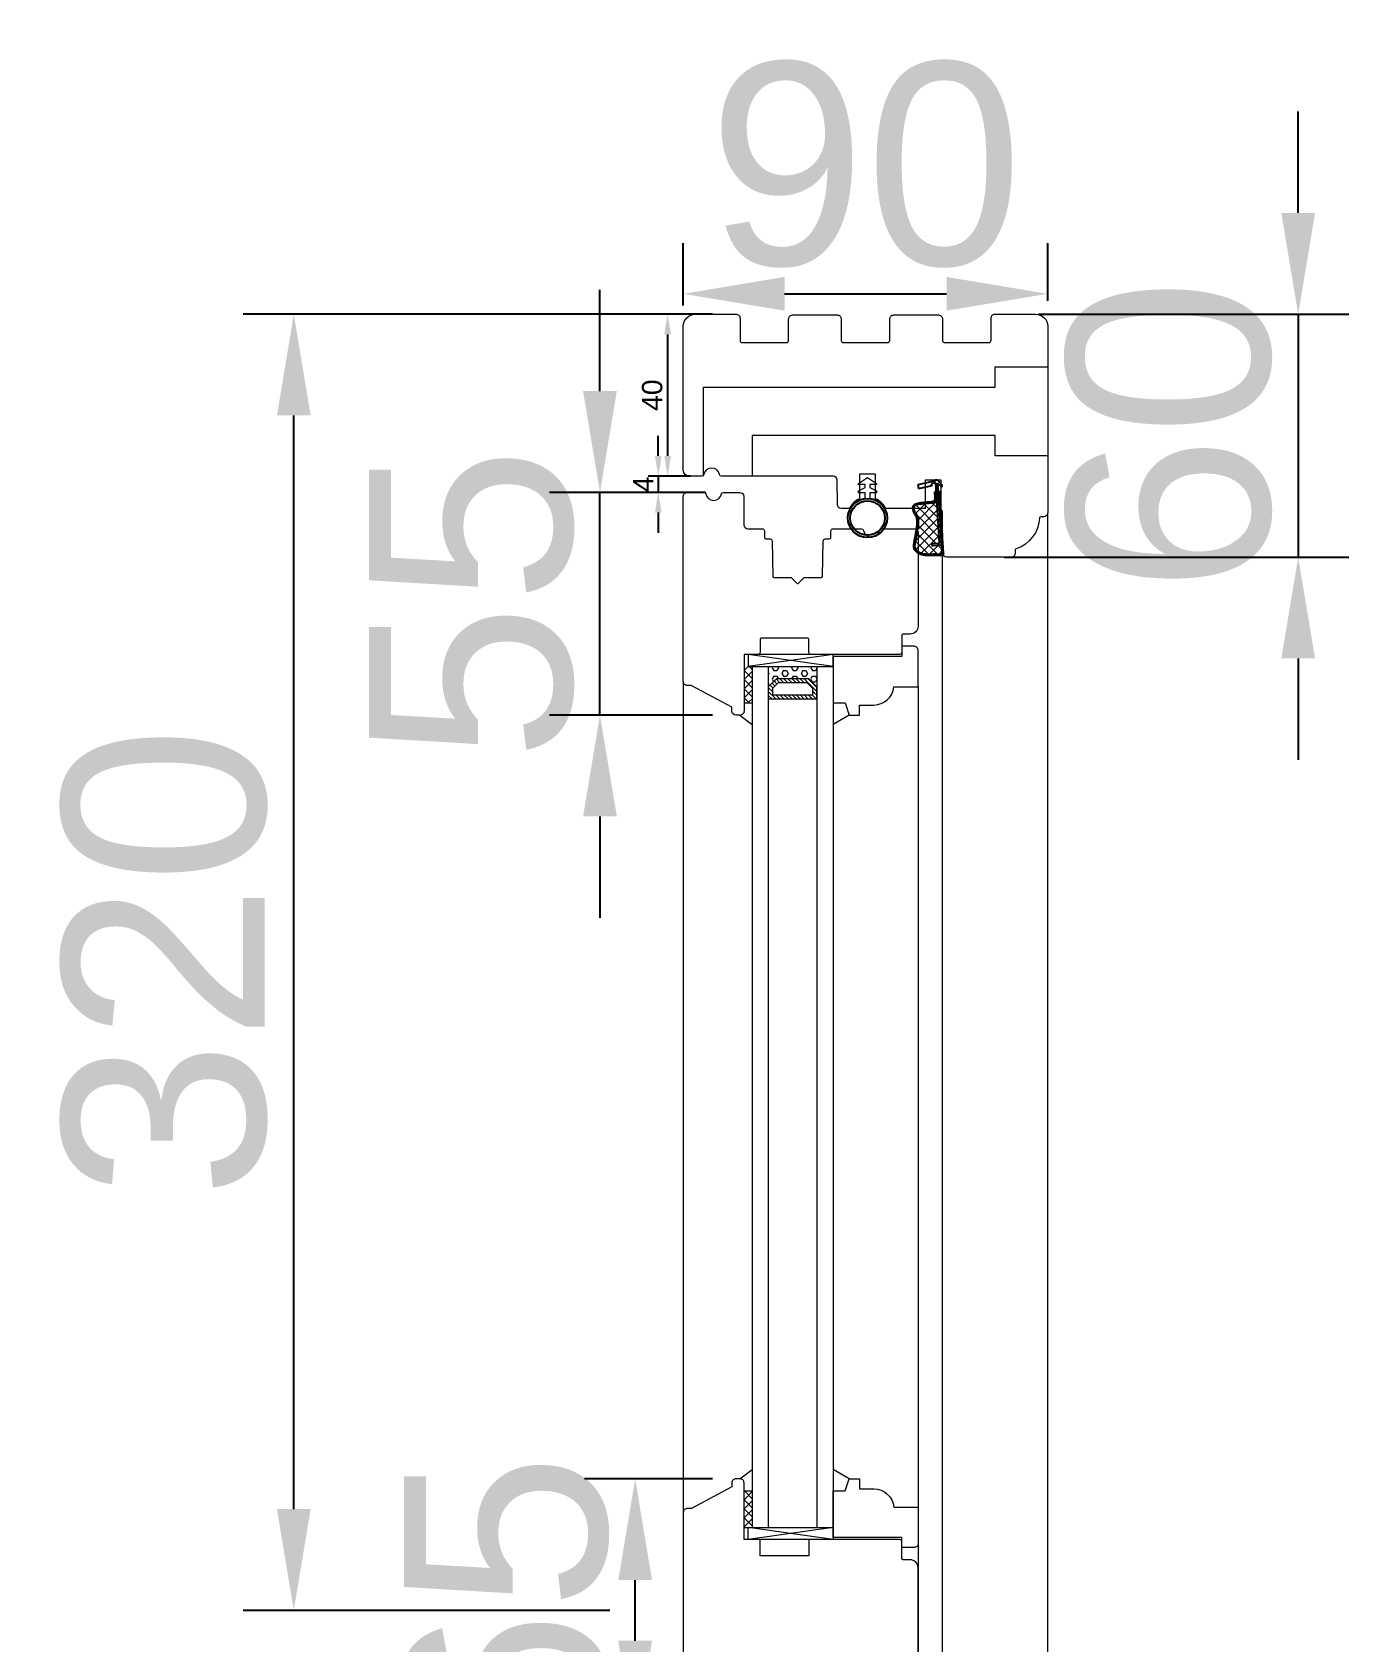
# Model space of a CAD drawing. Header units: millimetres. Extents: x 0 to 182016, y 11 to 3710.
# Drawn here: x 87412.8 to 87737.9, y 1814.4 to 2211.8 of the extents above; entities that cross this region are included whole.
import ezdxf

# ---------------------------------------------------------------- set-up
doc = ezdxf.new("R2010")
doc.units = ezdxf.units.MM
for name, color, linetype, lineweight in [('Matmenys', 10, 'Continuous', 20), ('OTHER', 251, 'Continuous', 13), ('Stakta', 7, 'Continuous', 25), ('Testinės profilio linijos', 7, 'Continuous', 5)]:
    doc.layers.add(name, color=color, linetype=linetype, lineweight=lineweight)
doc.layers.add('Stiklo paketas', color=7, linetype='Continuous')
doc.styles.get("Standard").update_dxf_attribs({"font": 'arial.ttf'})
doc.dimstyles.new('2', dxfattribs={"dimscale": 2, "dimtxt": 2.5, "dimasz": 2.5, "dimexe": 1.25, "dimexo": 0.625, "dimtad": 1, "dimtxsty": 'Standard', "dimcen": 2.5, "dimadec": 0, "dimazin": 0, "dimtfac": 1, "dimtmove": 0, "dimatfit": 3, "dimfxl": 1, "dimarcsym": 0})
doc.dimstyles.new('Padidinti matmenys', dxfattribs={"dimscale": 10, "dimtxt": 5, "dimasz": 2.5, "dimexe": 1.25, "dimexo": 0.625, "dimtad": 1, "dimdec": 1, "dimtxsty": 'Standard', "dimcen": 2.5, "dimadec": 0, "dimazin": 0, "dimtfac": 1, "dimtdec": 1, "dimtmove": 0, "dimatfit": 3, "dimfxl": 1, "dimarcsym": 0})

# ---------------------------------------------------------------- blocks, each defined once
blk = doc.blocks.new('*D1170')
at = {"layer": 'Defpoints', "color": 0, "transparency": 16777216}
for p in [(87582.07, 2142.19), (87569.71, 2102.19), (87576.57, 2102.19)]:
    blk.add_point(p, dxfattribs=at)
at = {"layer": 'Matmenys', "color": 0, "lineweight": -2, "transparency": 16777216}
for p, q in [((87580.82, 2142.19), (87567.21, 2142.19)), ((87569.71, 2137.19), (87569.71, 2107.19)), ((87575.32, 2102.19), (87567.21, 2102.19))]:
    blk.add_line(p, q, dxfattribs=at)
at = {"layer": 'Matmenys', "color": 0, "transparency": 16777216}
for points in [[(87568.88, 2137.19), (87570.55, 2137.19), (87569.71, 2142.19)], [(87568.88, 2107.19), (87570.55, 2107.19), (87569.71, 2102.19)]]:
    blk.add_solid(points, dxfattribs=at)
at = {"layer": 'Matmenys', "color": 0, "lineweight": 5, "transparency": 16777216, "insert": (87565.91, 2122.19), "char_height": 5, "attachment_point": 5, "rotation": 90}
blk.add_mtext('40', dxfattribs=at)
blk = doc.blocks.new('*D1171')
at = {"color": 0, "lineweight": -2, "transparency": 16777216}
for p, q in [((87725.44, 2167.19), (87725.44, 2192.19)), ((87661.32, 2142.19), (87737.94, 2142.19)), ((87725.44, 2142.19), (87725.44, 2082.19)), ((87652.82, 2082.19), (87737.94, 2082.19)), ((87725.44, 2057.19), (87725.44, 2032.19))]:
    blk.add_line(p, q, dxfattribs=at)
at = {"color": 0, "transparency": 16777216}
for points in [[(87721.27, 2167.19), (87729.61, 2167.19), (87725.44, 2142.19)], [(87721.27, 2057.19), (87729.61, 2057.19), (87725.44, 2082.19)]]:
    blk.add_solid(points, dxfattribs=at)
at = {"layer": 'Defpoints', "color": 0, "transparency": 16777216}
for p in [(87655.07, 2142.19), (87646.57, 2082.19), (87725.44, 2082.19)]:
    blk.add_point(p, dxfattribs=at)
at = {"color": 0, "lineweight": 5, "transparency": 16777216, "insert": (87693.66, 2112.19), "char_height": 50, "attachment_point": 5, "rotation": 90}
blk.add_mtext('60', dxfattribs=at)
blk = doc.blocks.new('*D1172')
at = {"color": 0, "lineweight": -2, "transparency": 16777216}
for p, q in [((87553, 2123.19), (87553, 2148.19)), ((87579.07, 2098.19), (87540.5, 2098.19)), ((87553, 2043.19), (87553, 2098.19)), ((87580.82, 2043.19), (87540.5, 2043.19)), ((87553, 2018.19), (87553, 1993.19))]:
    blk.add_line(p, q, dxfattribs=at)
at = {"color": 0, "transparency": 16777216}
for points in [[(87548.83, 2123.19), (87557.17, 2123.19), (87553, 2098.19)], [(87548.83, 2018.19), (87557.17, 2018.19), (87553, 2043.19)]]:
    blk.add_solid(points, dxfattribs=at)
at = {"layer": 'Defpoints', "color": 0, "transparency": 16777216}
for p in [(87553, 2098.19), (87585.32, 2098.19), (87587.07, 2043.19)]:
    blk.add_point(p, dxfattribs=at)
at = {"color": 0, "lineweight": 5, "transparency": 16777216, "insert": (87521.32, 2070.69), "char_height": 50, "attachment_point": 5, "rotation": 90}
blk.add_mtext('55', dxfattribs=at)
blk = doc.blocks.new('*D1173')
at = {"color": 0, "lineweight": -2, "transparency": 16777216}
for p, q in [((87573.58, 2144.29), (87573.58, 2159.71)), ((87663.58, 2145.44), (87663.58, 2159.71)), ((87598.58, 2147.21), (87638.58, 2147.21))]:
    blk.add_line(p, q, dxfattribs=at)
at = {"color": 0, "transparency": 16777216}
for points in [[(87598.58, 2151.38), (87598.58, 2143.05), (87573.58, 2147.21)], [(87638.58, 2151.38), (87638.58, 2143.05), (87663.58, 2147.21)]]:
    blk.add_solid(points, dxfattribs=at)
at = {"layer": 'Defpoints', "color": 0, "transparency": 16777216}
for p in [(87663.58, 2147.21), (87573.58, 2138.04), (87663.58, 2139.19)]:
    blk.add_point(p, dxfattribs=at)
at = {"color": 0, "lineweight": 5, "transparency": 16777216, "insert": (87618.58, 2178.99), "char_height": 50, "attachment_point": 5}
blk.add_mtext('90', dxfattribs=at)
blk = doc.blocks.new('*D1174')
at = {"layer": 'Defpoints', "color": 0, "transparency": 16777216}
for p in [(87576.57, 2102.19), (87567.4, 2098.19), (87576.82, 2098.19)]:
    blk.add_point(p, dxfattribs=at)
at = {"layer": 'Matmenys', "color": 0, "lineweight": -2, "transparency": 16777216}
for p, q in [((87567.4, 2107.19), (87567.4, 2112.19)), ((87575.32, 2102.19), (87564.9, 2102.19)), ((87567.4, 2102.19), (87567.4, 2098.19)), ((87575.57, 2098.19), (87564.9, 2098.19)), ((87567.4, 2093.19), (87567.4, 2088.19))]:
    blk.add_line(p, q, dxfattribs=at)
at = {"layer": 'Matmenys', "color": 0, "transparency": 16777216}
for points in [[(87566.57, 2107.19), (87568.23, 2107.19), (87567.4, 2102.19)], [(87566.57, 2093.19), (87568.23, 2093.19), (87567.4, 2098.19)]]:
    blk.add_solid(points, dxfattribs=at)
at = {"layer": 'Matmenys', "color": 0, "lineweight": 5, "transparency": 16777216, "insert": (87563.65, 2100.19), "char_height": 5, "attachment_point": 5, "rotation": 90}
blk.add_mtext('4', dxfattribs=at)
blk = doc.blocks.new('*D2040')
at = {"color": 0, "lineweight": -2, "ltscale": 0.1, "transparency": 16777216}
for p, q in [((87580.82, 1854.67), (87549.2, 1854.67)), ((87561.7, 1814.67), (87561.7, 1829.67)), ((87580.83, 1789.67), (87549.2, 1789.67))]:
    blk.add_line(p, q, dxfattribs=at)
at = {"color": 0, "ltscale": 0.1, "transparency": 16777216}
for points in [[(87557.53, 1829.67), (87565.86, 1829.67), (87561.7, 1854.67)], [(87557.53, 1814.67), (87565.86, 1814.67), (87561.7, 1789.67)]]:
    blk.add_solid(points, dxfattribs=at)
at = {"layer": 'Defpoints', "color": 0, "ltscale": 0.1, "transparency": 16777216}
for p in [(87561.7, 1854.67), (87587.07, 1854.67), (87587.08, 1789.67)]:
    blk.add_point(p, dxfattribs=at)
at = {"color": 0, "ltscale": 0.1, "transparency": 16777216, "insert": (87529.92, 1822.17), "char_height": 50, "attachment_point": 5, "rotation": 90}
blk.add_mtext('65', dxfattribs=at)
blk = doc.blocks.new('*D1568')
at = {"color": 0, "lineweight": -2, "ltscale": 0.1, "transparency": 16777216}
for p, q in [((87575.33, 2142.19), (87464.88, 2142.19)), ((87477.38, 1847.17), (87477.38, 2117.19)), ((87555.45, 1822.17), (87464.88, 1822.17))]:
    blk.add_line(p, q, dxfattribs=at)
at = {"color": 0, "ltscale": 0.1, "transparency": 16777216}
for points in [[(87473.21, 2117.19), (87481.54, 2117.19), (87477.38, 2142.19)], [(87473.21, 1847.17), (87481.54, 1847.17), (87477.38, 1822.17)]]:
    blk.add_solid(points, dxfattribs=at)
at = {"layer": 'Defpoints', "color": 0, "ltscale": 0.1, "transparency": 16777216}
for p in [(87477.38, 2142.19), (87581.58, 2142.19), (87561.7, 1822.17)]:
    blk.add_point(p, dxfattribs=at)
at = {"color": 0, "ltscale": 0.1, "transparency": 16777216, "insert": (87445.58, 1982.18), "char_height": 50, "attachment_point": 5, "rotation": 90}
blk.add_mtext('320', dxfattribs=at)

msp = doc.modelspace()

# ---------------------------------------------------------------- hatches: boundary and pattern name
at = {"lineweight": 0, "ltscale": 0.5}
h = msp.add_hatch(dxfattribs=at)
h.set_pattern_fill('ANSI37', color=256, scale=0.5, style=0)
h.set_pattern_definition([(45, (87588.5718, 2058.6922), (-1.12253, 1.12253), []), (135, (87588.5718, 2058.6922), (-1.12253, -1.12253), [])])
h.paths.add_polyline_path([(87590.5717635, 2046.1922216), (87590.5717635, 2055.1922216), (87588.5717635, 2055.1922216), (87588.5717635, 2046.1922216)])
at = {"lineweight": 0}
h = msp.add_hatch(dxfattribs=at)
h.set_pattern_fill('HEX', color=256, scale=0.25, style=0)
h.set_pattern_definition([(360, (74687.1628, 20402.4632), (-7e-16, -1.374815), [0.79375, -1.5875]), (240, (74687.1628, 20402.4632), (-1.190624716, 0.6874075), [0.79375, -1.5875]), (300, (74687.9565, 20402.4632), (-1.190624716, -0.6874075), [0.79375, -1.5875])])
h.paths.add_polyline_path([(87594.5710545, 2055.1922216), (87594.5710545, 2050.1922216), (87596.5710545, 2052.1922216), (87604.5710545, 2052.1922216), (87606.5710545, 2050.1922216), (87606.5717635, 2055.1922216)])
h = msp.add_hatch(dxfattribs=at)
h.set_pattern_fill('JIS_WOOD', color=256, style=0)
h.set_pattern_definition([(315, (74687.16276, 20402.46325), (-0.5, -0.5), [])])
h.paths.add_polyline_path([(87604.5710545, 2052.1922216), (87596.5710545, 2052.1922216), (87594.5710545, 2050.1922216), (87594.5710545, 2047.1922216), (87606.6076371, 2047.1744882), (87606.5710545, 2050.1922216)])
h.paths.add_polyline_path([(87596.9852681, 2051.1922216), (87604.1568409, 2051.1922216), (87605.5710545, 2049.7780081), (87605.5710545, 2048.1922216), (87595.5710545, 2048.1922216), (87595.5710545, 2049.7780081)], flags=16)
at = {"lineweight": 0, "ltscale": 0.5}
h = msp.add_hatch(dxfattribs=at)
h.set_pattern_fill('ANSI37', color=256, scale=0.5, style=0)
h.set_pattern_definition([(45, (87588.5718, 798.8163), (-1.122532, 1.122532), []), (135, (87588.5718, 798.8163), (-1.122532, -1.122532), [])])
h.paths.add_polyline_path([(87590.571764, 1851.6690019), (87590.571764, 1842.6690019), (87588.571764, 1842.6690019), (87588.571764, 1851.6690019)])
at = {"layer": 'Matmenys'}
h = msp.add_hatch(dxfattribs=at)
h.set_pattern_fill('ANSI37', color=252, scale=0.5, angle=-180, style=0)
h.set_pattern_definition([(225, (-68031.7243, -1098523.8803), (1.1225320151, -1.1225320151), []), (315, (-68031.7243, -1098523.8803), (1.1225320151, 1.1225320151), [])])
edge = h.paths.add_edge_path()
edge.add_arc((87636.6914934, 2085.7063735), 0.1, 273.589345612, 363.589345612, ccw=False)
edge.add_line((87636.6977539, 2085.6065696), (87635.1500682, 2085.5094864))
edge.add_arc((87635.1657194, 2085.2599768), 0.25, 93.589345612, 273.589345612)
edge.add_line((87635.1813706, 2085.0104672), (87637.2280756, 2085.1388529))
edge.add_arc((87637.2218151, 2085.2386567), 0.1, 273.589345612, 363.589345619)
edge.add_line((87637.3216189, 2085.2449172), (87637.3972619, 2085.2496622))
edge.add_line((87637.3972619, 2085.2496622), (87637.5215763, 2083.2678613))
edge.add_spline(control_points=[(87637.5215763, 2083.2678613), (87637.509774, 2083.1887028), (87637.4985984, 2083.1187111), (87637.4768045, 2083.0349603), (87637.4674187, 2083.011396), (87637.4547238, 2082.987513), (87637.4484746, 2082.9794534), (87637.4228857, 2082.9549655), (87637.3936487, 2082.9360727), (87637.2893289, 2082.9023693), (87637.2163967, 2082.8892474), (87636.9634137, 2082.8695452), (87636.7495796, 2082.8800435), (87636.3071011, 2082.8993717), (87636.0877723, 2082.9038471), (87635.6678814, 2082.9049232), (87635.4647952, 2082.9018913), (87634.8745879, 2082.8891808), (87634.5065378, 2082.8760044), (87633.7533563, 2082.8762661), (87633.3766065, 2082.8947624), (87632.783502, 2082.9979488), (87632.5559311, 2083.0578428), (87632.1588299, 2083.2108784), (87631.9870422, 2083.2936278), (87631.6458745, 2083.497628), (87631.4796718, 2083.6177428), (87631.1885121, 2083.8851879), (87631.0649321, 2084.0328616), (87630.9052133, 2084.3140461), (87630.8576594, 2084.4493424), (87630.7980544, 2084.7506412), (87630.7873511, 2084.9142412), (87630.801095, 2085.498838), (87630.8958492, 2085.9627536), (87631.0675915, 2086.8552497), (87631.1512861, 2087.2823299), (87631.3624724, 2088.3606785), (87631.4962065, 2089.0187291), (87631.6211325, 2090.011831), (87631.6516263, 2090.3154322), (87631.6759617, 2090.9374758), (87631.668421, 2091.2533798), (87631.5835367, 2091.8025881), (87631.522198, 2092.0386715), (87631.3497377, 2092.4393229), (87631.2548892, 2092.5979554), (87631.0706209, 2092.8966142), (87630.9807633, 2093.0380715), (87630.8246803, 2093.3398543), (87630.7547101, 2093.5049071), (87630.6349789, 2093.8700288), (87630.5919764, 2094.0709789), (87630.5680777, 2094.4103955), (87630.5812835, 2094.552381), (87630.6413227, 2094.7476017), (87630.6780629, 2094.8129295), (87630.786612, 2094.9396528), (87630.8586782, 2094.9988307), (87631.1227658, 2095.1559082), (87631.363874, 2095.2374079), (87631.914285, 2095.3540252), (87632.2224801, 2095.3905567), (87632.8186979, 2095.4438282), (87633.1062489, 2095.4630506), (87633.6367388, 2095.5064101), (87633.8849972, 2095.5285463), (87634.2897995, 2095.5647606), (87634.4472029, 2095.578847), (87634.7711352, 2095.6069691), (87634.9494525, 2095.6220052), (87635.2523195, 2095.6902902), (87635.3701415, 2095.7259252), (87635.5826203, 2095.821522), (87635.6765351, 2095.8746689), (87635.8217289, 2095.9933096), (87635.876747, 2096.0489319), (87635.965839, 2096.1726991), (87635.9987184, 2096.2363261), (87636.0468865, 2096.3551902), (87636.0637678, 2096.4122672), (87636.0897117, 2096.5128476), (87636.0994293, 2096.5572432), (87636.1084652, 2096.5982395)], knot_values=[0, 0, 0, 0, 0.2245066002, 0.2245066002, 0.377043448, 0.377043448, 0.5295802957, 0.5295802957, 0.8082977366, 0.8082977366, 1.0870151774, 1.0870151774, 1.6244414062, 1.6244414062, 2.161867635, 2.161867635, 2.6992938638, 2.6992938638, 3.7741463214, 3.7741463214, 5.0334406395, 5.0334406395, 5.8656302806, 5.8656302806, 6.5060139406, 6.5060139406, 7.1463976006, 7.1463976006, 7.7996240151, 7.7996240151, 8.3563201169, 8.3563201169, 8.9130162187, 8.9130162187, 10.239934143, 10.239934143, 11.5668520673, 11.5668520673, 13.5970761059, 13.5970761059, 14.4582175179, 14.4582175179, 15.3193589298, 15.3193589298, 15.9856015553, 15.9856015553, 16.5061017172, 16.5061017172, 17.0266018791, 17.0266018791, 17.547102041, 17.547102041, 18.1672448488, 18.1672448488, 18.7176261004, 18.7176261004, 19.1465766047, 19.1465766047, 19.5755271091, 19.5755271091, 20.3898249977, 20.3898249977, 21.2041228863, 21.2041228863, 21.9655448497, 21.9655448497, 22.7269668131, 22.7269668131, 23.2229068178, 23.2229068178, 23.7188468224, 23.7188468224, 24.0184411081, 24.0184411081, 24.2549295987, 24.2549295987, 24.4119994701, 24.4119994701, 24.5501072405, 24.5501072405, 24.6882150108, 24.6882150108, 24.8099116426, 24.8099116426, 24.8099116426, 24.8099116426], degree=3, periodic=0)
edge.add_line((87636.1084652, 2096.5982395), (87636.7912973, 2085.712634))

# ---------------------------------------------------------------- linework, layer by layer
for p, q in [((87635.8290985, 2101.0518615), (87631.4820081, 2100.068415)), ((87631.4820081, 2100.068415), (87631.7026629, 2099.093063)), ((87634.9226694, 2099.8215282), (87631.7026629, 2099.093063)), ((87635.8608052, 2100.546399), (87634.812342, 2100.3092042)), ((87634.812342, 2100.3092042), (87634.9226694, 2099.8215282)), ((87636.3188788, 2101.2304498), (87635.8198596, 2101.1991474)), ((87635.8198596, 2101.1991474), (87635.8290985, 2101.0518615)), ((87635.8608052, 2100.546399), (87636.7912973, 2085.712634)), ((87637.3853434, 2100.2001086), (87636.3188788, 2101.2304498)), ((87636.3644989, 2100.5031811), (87637.3216189, 2085.2449172)), ((87637.4322414, 2099.4524679), (87636.3644989, 2100.5031811)), ((87637.3853434, 2100.2001086), (87637.4322414, 2099.4524679)), ((87636.6977539, 2085.6065696), (87635.1500682, 2085.5094864)), ((87637.2280756, 2085.1388529), (87635.1813706, 2085.0104672)), ((87637.3216189, 2085.2449172), (87637.3972619, 2085.2496622))]:
    msp.add_line(p, q)
at = {"color": 1}
for p, q in [((87635.8154971, 2096.6628123), (87635.7050675, 2098.4232636)), ((87637.5215763, 2083.2678613), (87636.565919, 2098.502806)), ((87637.8182964, 2083.223621), (87636.8570017, 2098.5484365))]:
    msp.add_line(p, q, dxfattribs=at)
at = {"lineweight": 0}
for p, q in [((87610.5710545, 2055.1922216), (87589.5710545, 2058.1922216)), ((87610.5710545, 2058.1922216), (87589.5710545, 2055.1922216)), ((87587.5717635, 2043.1922216), (87590.5717635, 2040.9055565)), ((87588.5717635, 2046.1922216), (87590.5717635, 2046.1922216)), ((87614.5717635, 2043.1922216), (87610.5717635, 2040.9055565)), ((87587.571764, 1854.6690019), (87590.571764, 1856.955667)), ((87614.571764, 1854.6690019), (87610.571764, 1856.955667)), ((87588.571764, 1851.6690019), (87590.571764, 1851.6690019)), ((87588.571764, 1842.6690019), (87591.571764, 1842.6690019)), ((87610.5710549, 1842.6690019), (87589.5710549, 1839.6690019)), ((87610.5710549, 1839.6690019), (87589.5710549, 1842.6690019))]:
    msp.add_line(p, q, dxfattribs=at)
at = {"lineweight": 9}
for p, q in [((87590.5717635, 2055.1921365), (87590.5717635, 1842.6690019)), ((87594.5717635, 2055.1921365), (87594.5717635, 1842.6690019)), ((87606.5717635, 2055.1921365), (87606.5717635, 1842.6690019)), ((87610.5717635, 2055.1921365), (87610.5717635, 1842.6690019)), ((87631.5717635, 2050.1922216), (87631.5717635, 1402.9617728))]:
    msp.add_line(p, q, dxfattribs=at)
at = {"lineweight": 5}
msp.add_lwpolyline([(87578.5803266, 2102.1922216), (87578.5803266, 2124.1922216), (87650.5805285, 2124.1922216), (87650.5805285, 2129.1922216), (87663.5805285, 2129.1922216), (87663.5805285, 2107.1922216), (87650.5805285, 2107.1922216), (87650.5805285, 2112.1922216), (87590.5803266, 2112.1922216), (87590.5803266, 2102.1922216)], dxfattribs=at)
at = {"lineweight": 0}
for points in [[(87625.5717635, 2050.1922216), (87631.5717635, 2050.1922216), (87631.5717635, 2059.1922216, 0.4142135624), (87630.5717635, 2060.1922216), (87627.5717635, 2060.1922216), (87627.5717635, 2057.6922216), (87610.5717635, 2057.6922216), (87610.5717635, 2046.1922216), (87613.5717635, 2046.1922216), (87614.5717635, 2043.1922216), (87617.0717635, 2043.1922216), (87617.0717635, 2045.6922216), (87620.5968264, 2045.6922216, 0.3851703882), (87625.5717635, 2050.1922216)], [(87625.571764, 1847.6690019), (87631.571764, 1847.6690019), (87631.571764, 1838.6690019, -0.4142135624), (87630.571764, 1837.6690019), (87627.571764, 1837.6690019), (87627.571764, 1840.1690019), (87610.571764, 1840.1690019), (87610.571764, 1851.6690019), (87613.571764, 1851.6690019), (87614.571764, 1854.6690019), (87617.071764, 1854.6690019), (87617.071764, 1852.1690019), (87620.5968268, 1852.1690019, -0.3851703882), (87625.571764, 1847.6690019)]]:
    msp.add_lwpolyline(points, format="xyb", dxfattribs=at)
for points in [[(87610.5710545, 2058.1922216), (87589.5710545, 2058.1922216), (87589.5710545, 2055.1922216), (87610.5710545, 2055.1922216)], [(87604.5710545, 2052.1922216), (87596.5710545, 2052.1922216), (87594.5710545, 2050.1922216), (87594.5710545, 2047.1922216), (87606.5710545, 2047.1922216), (87606.5710545, 2050.1922216)], [(87604.1568409, 2051.1922216), (87596.9852681, 2051.1922216), (87595.5710545, 2049.7780081), (87595.5710545, 2048.1922216), (87605.5710545, 2048.1922216), (87605.5710545, 2049.7780081)], [(87610.5710549, 1839.6690019), (87589.5710549, 1839.6690019), (87589.5710549, 1842.6690019), (87610.5710549, 1842.6690019)]]:
    msp.add_lwpolyline(points, close=True, dxfattribs=at)
at = {"color": 18, "linetype": 'ByBlock', "true_color": 0x000000}
for radius in [4.85, 4.25]:
    msp.add_circle((87619.0706981, 2091.8661488), radius, dxfattribs=at)
for centre, radius, start, end in [((87635.1657194, 2085.2599768), 0.25, 93.589345611, 273.589345611), ((87636.6914934, 2085.7063735), 0.1, 273.589345611, 3.589345609), ((87637.2218151, 2085.2386567), 0.1, 273.589345611, 3.589345609)]:
    msp.add_arc(centre, radius, start, end)
at = {"color": 1}
msp.add_spline([(87637.8182964, 2083.223621), (87637.7277996, 2082.8621207), (87636.4539411, 2082.5925798), (87631.7615682, 2083.0809691), (87630.6715619, 2084.1241669), (87630.6529455, 2086.2876388), (87630.9833194, 2087.9856786), (87631.3302357, 2090.1511195), (87631.130807, 2092.1878411), (87630.654638, 2093.0160859), (87630.3743746, 2094.870626), (87633.0865532, 2095.7630719), (87634.5654288, 2095.8902395), (87635.2526967, 2096.0082108), (87635.694582, 2096.3104165), (87635.8154971, 2096.6628123)], degree=3, dxfattribs=at)
msp.add_open_spline([(87637.5215763, 2083.2678613), (87637.509774, 2083.1887028), (87637.4985984, 2083.1187111), (87637.4768045, 2083.0349603), (87637.4674187, 2083.011396), (87637.4547238, 2082.987513), (87637.4484746, 2082.9794534), (87637.4228857, 2082.9549655), (87637.3936487, 2082.9360727), (87637.2893289, 2082.9023693), (87637.2163967, 2082.8892474), (87636.9634137, 2082.8695452), (87636.7495796, 2082.8800435), (87636.3071011, 2082.8993717), (87636.0877723, 2082.9038471), (87635.6678814, 2082.9049232), (87635.4647952, 2082.9018913), (87634.8745879, 2082.8891808), (87634.5065378, 2082.8760044), (87633.7533563, 2082.8762661), (87633.3766065, 2082.8947624), (87632.783502, 2082.9979488), (87632.5559311, 2083.0578428), (87632.1588299, 2083.2108784), (87631.9870422, 2083.2936278), (87631.6458745, 2083.497628), (87631.4796718, 2083.6177428), (87631.1885121, 2083.8851879), (87631.0649321, 2084.0328616), (87630.9052133, 2084.3140461), (87630.8576594, 2084.4493424), (87630.7980544, 2084.7506412), (87630.7873511, 2084.9142412), (87630.801095, 2085.498838), (87630.8958492, 2085.9627536), (87631.0675915, 2086.8552497), (87631.1512861, 2087.2823299), (87631.3624724, 2088.3606785), (87631.4962065, 2089.0187291), (87631.6211325, 2090.011831), (87631.6516263, 2090.3154322), (87631.6759617, 2090.9374758), (87631.668421, 2091.2533798), (87631.5835367, 2091.8025881), (87631.522198, 2092.0386715), (87631.3497377, 2092.4393229), (87631.2548892, 2092.5979554), (87631.0706209, 2092.8966142), (87630.9807633, 2093.0380715), (87630.8246803, 2093.3398543), (87630.7547101, 2093.5049071), (87630.6349789, 2093.8700288), (87630.5919764, 2094.0709789), (87630.5680777, 2094.4103955), (87630.5812835, 2094.552381), (87630.6413227, 2094.7476017), (87630.6780629, 2094.8129295), (87630.786612, 2094.9396528), (87630.8586782, 2094.9988307), (87631.1227658, 2095.1559082), (87631.363874, 2095.2374079), (87631.914285, 2095.3540252), (87632.2224801, 2095.3905567), (87632.8186979, 2095.4438282), (87633.1062489, 2095.4630506), (87633.6367388, 2095.5064101), (87633.8849972, 2095.5285463), (87634.2897995, 2095.5647606), (87634.4472029, 2095.578847), (87634.7711352, 2095.6069691), (87634.9494525, 2095.6220052), (87635.2523195, 2095.6902902), (87635.3701415, 2095.7259252), (87635.5826203, 2095.821522), (87635.6765351, 2095.8746689), (87635.8217289, 2095.9933096), (87635.876747, 2096.0489319), (87635.965839, 2096.1726991), (87635.9987184, 2096.2363261), (87636.0468865, 2096.3551902), (87636.0637678, 2096.4122672), (87636.0897117, 2096.5128476), (87636.0994293, 2096.5572432), (87636.1084652, 2096.5982395)], degree=3, knots=[0, 0, 0, 0, 0.2245066002, 0.2245066002, 0.377043448, 0.377043448, 0.5295802957, 0.5295802957, 0.8082977366, 0.8082977366, 1.0870151774, 1.0870151774, 1.6244414062, 1.6244414062, 2.161867635, 2.161867635, 2.6992938638, 2.6992938638, 3.7741463214, 3.7741463214, 5.0334406395, 5.0334406395, 5.8656302806, 5.8656302806, 6.5060139406, 6.5060139406, 7.1463976006, 7.1463976006, 7.7996240151, 7.7996240151, 8.3563201169, 8.3563201169, 8.9130162187, 8.9130162187, 10.239934143, 10.239934143, 11.5668520673, 11.5668520673, 13.5970761059, 13.5970761059, 14.4582175179, 14.4582175179, 15.3193589298, 15.3193589298, 15.9856015553, 15.9856015553, 16.5061017172, 16.5061017172, 17.0266018791, 17.0266018791, 17.547102041, 17.547102041, 18.1672448488, 18.1672448488, 18.7176261004, 18.7176261004, 19.1465766047, 19.1465766047, 19.5755271091, 19.5755271091, 20.3898249977, 20.3898249977, 21.2041228863, 21.2041228863, 21.9655448497, 21.9655448497, 22.7269668131, 22.7269668131, 23.2229068178, 23.2229068178, 23.7188468224, 23.7188468224, 24.0184411081, 24.0184411081, 24.2549295987, 24.2549295987, 24.4119994701, 24.4119994701, 24.5501072405, 24.5501072405, 24.6882150108, 24.6882150108, 24.8099116426, 24.8099116426, 24.8099116426, 24.8099116426], dxfattribs=at)
at = {"layer": 'OTHER'}
msp.add_lwpolyline([(87618.4606719, 2096.6693587), (87618.4606719, 2098.0852675), (87616.8153905, 2098.0852675), (87616.8153905, 2098.6109496), (87618.4606719, 2099.3542906), (87618.4606719, 2100.1469103), (87616.8153905, 2100.1469103), (87616.8153905, 2100.3658011), (87619.0706981, 2101.8686823), (87621.3260056, 2100.3658011), (87621.3260056, 2100.1469103), (87619.6807242, 2100.1469103), (87619.6807242, 2099.3542906), (87621.3260056, 2098.6109496), (87621.3260056, 2098.0852675), (87619.6807242, 2098.0852675), (87619.6807242, 2096.6693587)], dxfattribs=at)
at = {"layer": 'Stakta', "color": 18, "lineweight": 5, "true_color": 0x000000}
for points in [[(87623.8838701, 2094.1922216, -0.2720281141), (87623.4471058, 2094.4488352, 0.164173551), (87621.079463, 2096.5975463), (87621.079463, 2102.6922216), (87617.079463, 2102.6922216), (87617.079463, 2096.5975463, 0.164173551), (87614.7118202, 2094.4488352, -0.2720281141), (87614.2750559, 2094.1922216), (87612.6416547, 2094.1922216, -0.4116598905), (87611.6416928, 2095.1834951), (87611.5891793, 2101.2009482, 0.4116598905), (87610.5892173, 2102.1922216), (87583.0300183, 2102.1922216, -0.3563939587), (87582.5401203, 2102.5922216, 0.8164965809), (87578.6209367, 2102.5922216, -0.3563939587), (87578.1310388, 2102.1922216), (87575.0805285, 2102.1922216, -0.4142135624), (87573.5805285, 2103.6922216), (87573.5805285, 2139.192222, -0.4142135624), (87576.5805285, 2142.192222), (87586.5805285, 2142.192222, -0.4142135624), (87587.5805285, 2141.192222), (87587.5805285, 2135.692222, 0.4142135624), (87588.0805285, 2135.192222), (87599.0805285, 2135.192222, 0.4142135624), (87599.5805285, 2135.692222), (87599.5805285, 2140.992222, -0.4142135624), (87600.5805285, 2141.992222), (87611.5805285, 2141.992222, -0.4142135624), (87612.5805285, 2140.992222), (87612.5805285, 2135.692222, 0.4142135624), (87613.0805285, 2135.192222), (87624.0805285, 2135.192222, 0.4142135624), (87624.5805285, 2135.692222), (87624.5805285, 2140.992222, -0.4142135624), (87625.5805285, 2141.992222), (87636.5805285, 2141.992222, -0.4142135624), (87637.5805285, 2140.992222), (87637.5805285, 2135.692222, 0.4142135624), (87638.0805285, 2135.192222), (87649.0805285, 2135.192222, 0.4142135624), (87649.5805285, 2135.692222), (87649.5805285, 2141.192222, -0.4142135624), (87650.5805285, 2142.192222), (87660.5805285, 2142.192222, -0.4142135624), (87663.5805285, 2139.192222), (87663.5805285, 2093.1922216, -0.4142135624), (87662.5805285, 2092.1922216), (87661.8712019, 2092.1922216, 0.4001549105), (87661.5715508, 2091.906687, -0.3090857966), (87655.7832676, 2084.2573763, 0.3199404334), (87655.5786377, 2083.9755532), (87655.5717255, 2083.1834951, -0.4116598905), (87654.5717636, 2082.1922216), (87638.6765622, 2082.1922216, -0.4116598905), (87637.6766002, 2083.1834951), (87637.5891793, 2093.2009482, 0.2023892741), (87637.2805285, 2093.9147788), (87637.2805285, 2101.1922216), (87633.2805285, 2101.1922216), (87633.2805285, 2094.1922216)], [(87593.9614702, 2086.6922216), (87595.0145918, 2086.6922216, -0.4091108014), (87595.5145157, 2086.2009478), (87595.6666185, 2077.4869859, 0.4091108014), (87595.9665728, 2077.1922216), (87599.9903927, 2077.1922216, -0.1989123674), (87600.3439461, 2077.045775), (87601.6096316, 2075.7800896, 0.4142135624), (87602.0338956, 2075.7800896), (87603.2995811, 2077.045775, -0.1989123674), (87603.6531344, 2077.1922216), (87607.6769544, 2077.1922216, 0.4091108014), (87607.9769087, 2077.4869859), (87608.1290115, 2086.2009478, -0.4091108014), (87608.6289353, 2086.6922216), (87609.682057, 2086.6922216, 0.4040262259), (87609.9818742, 2086.9817518), (87610.0422145, 2088.7096714, -0.4040262258), (87610.5419099, 2089.1922216), (87617.6222738, 2089.1922216, -0.3563939587), (87618.1121718, 2088.7922216, 0.8164965809), (87622.0313554, 2088.7922216, -0.3563939587), (87622.5212533, 2089.1922216), (87630.5717636, 2089.1922216, -0.4142135624), (87631.5717636, 2088.1922216), (87631.5717636, 2065.1922216, -0.4142135624), (87629.5717636, 2063.1922216), (87627.869157, 2063.1922216, 0.4116598905), (87627.5691684, 2062.8948396), (87627.5324546, 2058.6878584, -0.4116598905), (87627.0324736, 2058.1922216), (87605.1023267, 2058.1922216, -0.4116598905), (87604.6023457, 2058.6878584), (87604.5743588, 2061.8948396, 0.4116598905), (87604.2743702, 2062.1922216), (87592.869157, 2062.1922216, 0.4116598905), (87592.5691684, 2061.8948396), (87592.5411815, 2058.6878584, -0.4116598905), (87592.0412005, 2058.1922216), (87588.5717636, 2058.1922216), (87588.5717636, 2044.1922216, -0.4142135624), (87587.5717636, 2043.1922216), (87586.5805285, 2043.1922216, -0.4116598905), (87585.5805666, 2044.1834951), (87585.5717636, 2045.1922216), (87575.6818354, 2050.4507897, 0.1227845609), (87575.4470996, 2050.5093159), (87574.5717636, 2050.5093159, -0.4142135624), (87573.5717636, 2051.5093159), (87573.5717636, 2097.1922216, -0.4142135624), (87574.5717636, 2098.1922216), (87578.6222738, 2098.1922216, -0.3563939587), (87579.1121718, 2097.7922216, 0.8164965809), (87583.0313554, 2097.7922216, -0.3563939587), (87583.5212533, 2098.1922216), (87587.5019106, 2098.1922216, -0.4116598905), (87588.5018725, 2097.2009482), (87588.5631129, 2090.1834951, 0.4116598905), (87589.5630748, 2089.1922216), (87593.1016002, 2089.1922216, -0.4040361542), (87593.6013127, 2088.7096714), (87593.661653, 2086.9817518, 0.4040262258)]]:
    msp.add_lwpolyline(points, format="xyb", close=True, dxfattribs=at)
at = {"layer": 'Stiklo paketas', "lineweight": 5}
msp.add_lwpolyline([(87631.5717639, 1811.6690019), (87631.5717639, 1832.6690019, 0.4142135624), (87629.5717639, 1834.6690019), (87627.8691573, 1834.6690019, -0.4116598905), (87627.5691687, 1834.966384), (87627.532455, 1839.1733652, 0.4116598905), (87627.032474, 1839.6690019), (87604.5717639, 1839.6690019), (87604.5717639, 1835.6690019), (87592.5717639, 1835.6690019), (87592.5717639, 1839.6690019), (87588.5717639, 1839.6690019), (87588.5717639, 1853.6690019, 0.4142135624), (87587.5717639, 1854.6690019), (87586.5717639, 1854.6690019, 0.4142135624), (87585.5717639, 1853.6690019), (87585.5717639, 1852.6690019), (87575.5717639, 1847.3519076), (87574.5717639, 1847.3519076, 0.4142135624), (87573.5717639, 1846.3519076), (87573.5717639, 1798.6503757, 0.2773245441)], format="xyb", dxfattribs=at)
at = {"layer": 'Testinės profilio linijos', "lineweight": 5}
for p, q in [((87637.5717636, 1361.0302358), (87637.5717636, 2093.37824)), ((87663.5717638, 1361.1611677), (87663.5717626, 2093.0601039)), ((87573.5717642, 2051.5082462), (87573.5717635, 1400.980399))]:
    msp.add_line(p, q, dxfattribs=at)

# ---------------------------------------------------------------- dimensions: what is measured, and where the dimension line sits
at = {"color": 1, "lineweight": 5}
dim = msp.add_linear_dim(base=(87663.5805285, 2147.211805), p1=(87573.5805285, 2138.0409113), p2=(87663.5805285, 2139.192222), dimstyle='Padidinti matmenys', dxfattribs=at)
dim.commit()
dim.dimension.update_dxf_attribs({"geometry": '*D1173', "text_midpoint": (87618.5805285, 2147.211805), "dimtype": 160})
for base, p1, p2, picture, middle in [((87725.4397475, 2082.1922216), (87655.0717636, 2142.1922216), (87646.5717636, 2082.1922216), '*D1171', (87725.4397475, 2112.1922216)), ((87553.0002601, 2098.1922216), (87587.0717636, 2043.1922216), (87585.3217636, 2098.1922216), '*D1172', (87553.0002601, 2070.6922216))]:
    dim = msp.add_linear_dim(base=base, p1=p1, p2=p2, angle=90, dimstyle='Padidinti matmenys', dxfattribs=at)
    dim.commit()
    dim.dimension.update_dxf_attribs({"geometry": picture, "text_midpoint": middle, "dimtype": 160})
at = {"color": 1, "ltscale": 0.1}
dim = msp.add_linear_dim(base=(87477.3771351, 2142.192222), p1=(87561.6964018, 1822.1690019), p2=(87581.5805285, 2142.192222), angle=90, dimstyle='Padidinti matmenys', dxfattribs=at)
dim.commit()
dim.dimension.update_dxf_attribs({"geometry": '*D1568', "text_midpoint": (87445.5814325, 1982.180612)})
dim = msp.add_linear_dim(base=(87561.6964018, 1854.6690019), p1=(87587.0761464, 1789.6690019), p2=(87587.0717639, 1854.6690019), angle=90, dimstyle='Padidinti matmenys', dxfattribs=at)
dim.commit()
dim.dimension.update_dxf_attribs({"geometry": '*D2040', "text_midpoint": (87561.6964018, 1822.1690019), "dimtype": 160})
at = {"layer": 'Matmenys', "lineweight": 5}
for base, p1, p2, picture, middle in [((87569.7125692, 2102.1922216), (87582.0717636, 2142.1922216), (87576.5717636, 2102.1922216), '*D1170', (87569.7125692, 2122.1922216)), ((87567.3993715, 2098.1922216), (87576.5717636, 2102.1922216), (87576.8217636, 2098.1922216), '*D1174', (87567.3993715, 2100.1922216))]:
    dim = msp.add_linear_dim(base=base, p1=p1, p2=p2, angle=90, dimstyle='2', dxfattribs=at)
    dim.commit()
    dim.dimension.update_dxf_attribs({"geometry": picture, "text_midpoint": middle, "dimtype": 160})

doc.saveas('drawing.dxf')
